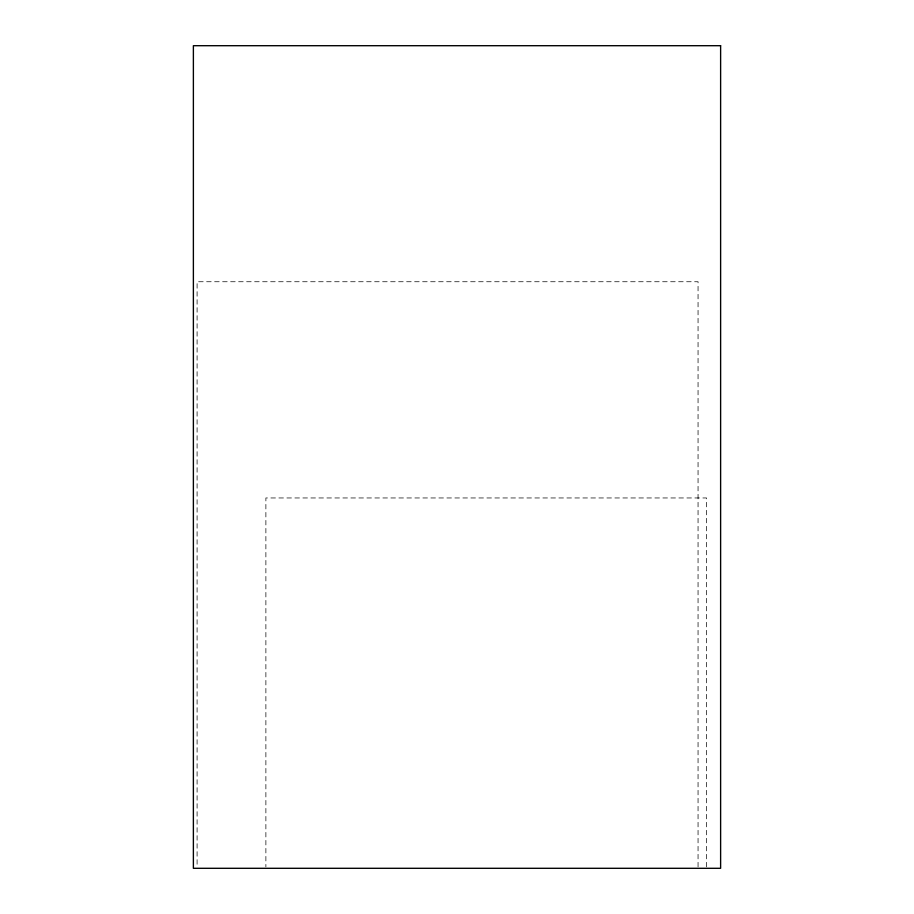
<?xml version="1.0" encoding="UTF-8"?>
<svg xmlns="http://www.w3.org/2000/svg" width="914" height="914" viewBox="0 0 914 914"><rect width="100%" height="100%" fill="white"/><g stroke="black" fill="none" stroke-linecap="round" stroke-linejoin="round"><path stroke-width="0.69" stroke-dasharray="4.57 3.43" d="M706.545 866.872L706.545 497.959L265.883 497.959L265.883 866.872M698.056 866.872L698.056 281.74L197.093 281.74L197.093 866.872"/><path stroke-width="1.37" d="M720.62 45.7L193.38 45.7L193.38 868.3L720.62 868.3L720.62 45.7"/></g></svg>
